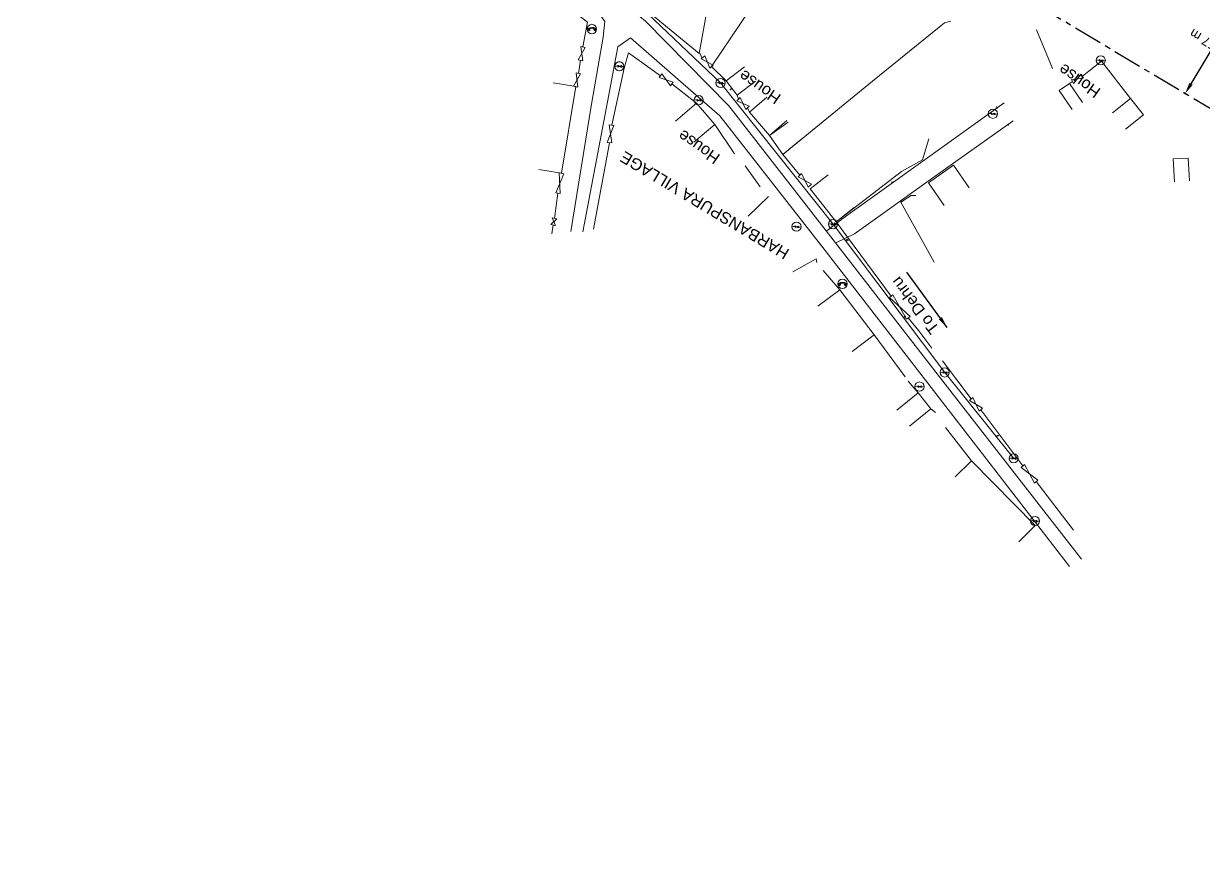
# Model space of a CAD drawing. Header units: metres. Extents: x 593168 to 611286, y 3401475 to 3412398.
# Drawn here: x 608994.7 to 609251.9, y 3402535.7 to 3402719.2 of the extents above; entities that cross this region are included whole.
import ezdxf

# ---------------------------------------------------------------- set-up
doc = ezdxf.new("R2010")
doc.units = ezdxf.units.M
doc.header["$MEASUREMENT"] = 0
doc.linetypes.add('CENTER', pattern=[2, 1.25, -0.25, 0.25, -0.25])
doc.layers.get('Defpoints').update_dxf_attribs({"lineweight": 0})
for name, color, linetype, lineweight in [('Compound Wall', 251, 'Continuous', 0), ('DFCC BOUNDARY', 6, 'CENTER', 0), ('Drain Bottom', 5, 'Continuous', 0), ('Drain Top', 5, 'Continuous', 0), ('Electric Pole', 251, 'Continuous', 0), ('Gate', 251, 'Continuous', 0), ('Missing', 2, 'Continuous', 0), ('Pow_Line', 134, 'Continuous', 0), ('Religious_Place', 251, 'Continuous', 0), ('Residential Building Pucca', 251, 'Continuous', 0), ('Residential Building Semipucca', 251, 'Continuous', 0), ('Side Details', 251, 'Continuous', 0), ('Subroad Edge', 34, 'Continuous', 0), ('Telephone_Pole', 251, 'Continuous', 0), ('Text1', 251, 'Continuous', 0)]:
    doc.layers.add(name, color=color, linetype=linetype, lineweight=lineweight)
doc.layers.add('Existing Railway Boundary', color=7, linetype='CENTER')
doc.styles.get("Standard").update_dxf_attribs({"font": 'arial.ttf'})
doc.styles.add('Style-Arial', font='arial.ttf')
doc.dimstyles.new('ISO-25', dxfattribs={"dimtxt": 2.5, "dimasz": 2.5, "dimexe": 1.25, "dimexo": 0.625, "dimtad": 1, "dimtxsty": 'Standard', "dimcen": 2.5, "dimadec": 0, "dimazin": 0, "dimtfac": 1, "dimtmove": 0, "dimatfit": 3, "dimfxl": 1, "dimarcsym": 0})
doc.dimstyles.get("Standard").update_dxf_attribs({"dimtxt": 2.5, "dimasz": 0.18, "dimexe": 0.18, "dimexo": 0.0625, "dimgap": 0.09, "dimtad": 0, "dimtih": 1, "dimtoh": 1, "dimdec": 3, "dimzin": 0, "dimdsep": 46, "dimtxsty": 'Standard', "dimcen": 0.09, "dimaunit": 1, "dimadec": 4, "dimazin": 0, "dimtfac": 1, "dimtdec": 3, "dimtofl": 0, "dimtmove": 0, "dimatfit": 3, "dimfxl": 1, "dimtolj": 1, "dimtzin": 0, "dimarcsym": 0})

# ---------------------------------------------------------------- blocks, each defined once
blk = doc.blocks.new('GT')
at = {"layer": 'Gate'}
for p, q in [((-0.5, -0.5), (-0.5, 0.5)), ((-0.5, 0.5), (0.5, -0.5)), ((0.5, 0.5), (0.5, -0.5))]:
    blk.add_line(p, q, dxfattribs=at)
blk.add_lwpolyline([(0.5, 0.5), (-0.5, -0.5)], dxfattribs=at)
blk = doc.blocks.new('EP')
blk.add_hatch(color=8).paths.add_polyline_path([(-0.21, -0.05), (-0.21, 0.16), (-0.93, -0.01), (-0.31, 0.07), (-0.31, -0.19), (0.31, 0), (0.31, -0.24), (0.94, -0.01), (0.41, -0.1), (0.43, 0.15)])
at = {"color": 8}
for p, q in [((-0.93, -0.01), (-0.21, 0.16)), ((-0.31, 0.07), (-0.93, -0.01)), ((-0.31, -0.19), (-0.31, 0.07)), ((0.31, 0), (-0.31, -0.19)), ((-0.21, 0.16), (-0.21, -0.05)), ((-0.21, -0.05), (0.43, 0.15)), ((0.31, -0.24), (0.31, 0)), ((0.43, 0.15), (0.41, -0.1)), ((0.94, -0.01), (0.31, -0.24)), ((0.41, -0.1), (0.94, -0.01))]:
    blk.add_line(p, q, dxfattribs=at)
blk.add_circle((0, 0), 1, dxfattribs=at)
blk = doc.blocks.new('TP')
at = {"layer": 'Telephone_Pole'}
blk.add_hatch(color=8, dxfattribs=at).paths.add_polyline_path([(0.49, 0.08, -0.516403), (0.5, 0.04, 0.157799), (0.42, -0.19, 0.257253), (0.43, -0.21), (0.7, -0.4, 0.297943), (0.73, -0.4, 0.213635), (0.94, -0.09, 0.292624), (0.86, 0.1, 0.314672), (-0.86, 0.1, 0.297888), (-0.94, -0.1, 0.205841), (-0.73, -0.4, 0.297943), (-0.7, -0.4), (-0.43, -0.21, 0.257253), (-0.42, -0.19, 0.155164), (-0.5, 0.04, -0.510878), (-0.49, 0.08, -0.167449)])
at = {"layer": 'Telephone_Pole', "color": 8}
for p, q in [((-0.7, -0.4), (-0.43, -0.21)), ((-0.44, -0.22), (-0.44, -0.22)), ((0.7, -0.4), (0.43, -0.21)), ((0.44, -0.22), (0.44, -0.22))]:
    blk.add_line(p, q, dxfattribs=at)
blk.add_circle((0, 0), 1.03, dxfattribs=at)
for centre, radius, start, end in [((0.01, -1.13), 1.5, 55.3659, 125.2353), ((-0.48, 0.05), 0.0243, 109.2181, 217.464), ((-0.82, -0.21), 0.402, 2.1844, 37.464), ((0.01, -1.34), 1.5, 71.1943, 109.2181), ((0.82, -0.21), 0.402, 141.9464, 177.8156), ((0.48, 0.06), 0.0243, 321.9464, 71.1943), ((0.75, -0.06), 0.194, 350.1231, 55.3659), ((-0.44, -0.19), 0.0258, 304.4776, 2.1844), ((0.44, -0.19), 0.0258, 177.8156, 235.5224), ((0.72, -0.38), 0.0258, 235.5224, 301.8866), ((0.49, -0.01), 0.462, 301.8866, 350.1231)]:
    blk.add_arc(centre, radius, start, end, dxfattribs=at)
blk = doc.blocks.new('*D253')
at = {"layer": 'Defpoints', "color": 0, "linetype": 'ByBlock', "ltscale": 5, "transparency": 16777216}
for p in [(609258.59, 3402723.1), (609259.17, 3402722.75), (609247.32, 3402704.26)]:
    blk.add_point(p, dxfattribs=at)
at = {"layer": 'DFCC BOUNDARY', "color": 0, "linetype": 'ByBlock', "lineweight": -2, "ltscale": 5, "transparency": 16777216}
for p, q in [((609258.7, 3402723.03), (609259.27, 3402722.69)), ((609257.88, 3402720.61), (609254.71, 3402715.3)), ((609249.17, 3402706.06), (609253.53, 3402713.33)), ((609247.42, 3402704.19), (609248, 3402703.85))]:
    blk.add_line(p, q, dxfattribs=at)
at = {"layer": 'DFCC BOUNDARY', "color": 0, "linetype": 'ByBlock', "ltscale": 5, "transparency": 16777216}
for points in [[(609257.53, 3402720.82), (609258.24, 3402720.4), (609259.17, 3402722.75)], [(609248.82, 3402706.27), (609249.53, 3402705.85), (609247.89, 3402703.91)]]:
    blk.add_solid(points, dxfattribs=at)
at = {"layer": 'DFCC BOUNDARY', "color": 0, "linetype": 'ByBlock', "ltscale": 5, "transparency": 16777216, "insert": (609254.12, 3402714.32), "char_height": 2, "attachment_point": 5, "rotation": 149, "style": 'Style-Arial'}
blk.add_mtext('\\A1;21.957 m', dxfattribs=at)
blk = doc.blocks.new('TerminatorOpen_0.5')
at = {"color": 0, "linetype": 'ByBlock', "lineweight": -2}
for q in [(-1, 0.25), (-1, 0), (-1, -0.25)]:
    blk.add_line((0, 0), q, dxfattribs=at)

msp = doc.modelspace()

# ---------------------------------------------------------------- linework, layer by layer
at = {"layer": 'Compound Wall'}
for points in [[(609136.7743, 3402769.2109, 262.9531), (609171.4721, 3402749.6744, 262.3292), (609144.6346, 3402709.8096, 262.1103)], [(609116.6462, 3402714.0988, 262.1443), (609117.6544, 3402719.4859, 261.9284), (609106.648, 3402728.0075, 261.1766)], [(609179.7468, 3402706.6274, 260.9826), (609195.4098, 3402719.3639, 262.0863), (609196.8308, 3402719.7382, 263.3079)], [(609215.4894, 3402717.8462, 262.9501), (609218.9939, 3402709.4213, 261.7254)], [(609115.6415, 3402708.3318, 261.7394), (609116.0828, 3402711.1952, 262.0833)], [(609122.9043, 3402697.0669, 260.9296), (609125.6457, 3402709.4559, 261.9483), (609126.5591, 3402712.8442, 261.9463), (609133.5199, 3402707.8131, 261.0546)], [(609142.5433, 3402711.7543, 262.7381), (609142.0838, 3402712.708, 262.2872)], [(609147.8583, 3402706.735, 261.3185), (609144.6346, 3402709.8096, 262.1103)], [(609225.4904, 3402707.7476, 263.3739), (609229.6735, 3402710.9841, 261.7704), (609236.0013, 3402702.8726, 261.7014)], [(609179.7468, 3402706.6274, 260.9826), (609160.2395, 3402690.6362, 261.8564), (609163.9, 3402686.1508, 262.1043)], [(609222.6699, 3402706.1271, 263.5429), (609223.3399, 3402706.5545, 263.4009)], [(609135.9884, 3402706.0244, 262.3102), (609141.3868, 3402701.8535, 261.1746)], [(609150.5476, 3402702.7288, 261.9363), (609150.2823, 3402703.5885, 261.9463)], [(609152.9572, 3402699.8723, 261.8544), (609152.4945, 3402700.8323, 261.9134)], [(609149.7018, 3402690.8226, 261.8164), (609145.3673, 3402697.2175, 263.3519)], [(609118.9114, 3402674.4067, 261.0306), (609122.408, 3402693.2305, 261.1406)], [(609192.032, 3402694.108, 263.278), (609190.6395, 3402689.5134, 261.6284), (609186.0891, 3402686.9761, 261.9463), (609171.8533, 3402675.9774, 261.9653)], [(609155.3009, 3402683.6332, 261.9503), (609152.0117, 3402688.181, 261.9503)], [(609110.4217, 3402676.7443, 262.1043), (609111.2015, 3402682.2097, 262.2143)], [(609152.6856, 3402677.2288, 261.7984), (609157.0596, 3402681.5199, 261.9154)], [(609189.2255, 3402681.7487, 262.9191), (609188.1596, 3402681.7343, 261.6204), (609185.9587, 3402680.2616, 261.6224), (609193.2133, 3402667.1954, 261.7444)], [(609109.8673, 3402673.3925, 262.0033), (609110.1608, 3402675.2994, 262.1163)], [(609171.8533, 3402675.9774, 261.9653), (609183.8415, 3402659.802, 261.7484)], [(609162.3742, 3402665.0579, 261.6674), (609167.4905, 3402667.9083, 261.7994), (609167.5865, 3402667.1319, 261.7634)], [(609172.6534, 3402661.1854, 261.7374), (609169.0151, 3402665.401, 261.7354)], [(609192.7127, 3402648.4535, 261.9593), (609189.8754, 3402652.2016, 261.7234), (609187.5229, 3402655.0434, 261.7284)], [(609186.8553, 3402642.2206, 260.4698), (609180.0752, 3402651.3361, 261.6934)], [(609201.2788, 3402637.3935, 261.7314), (609194.9916, 3402645.7311, 261.9673)], [(609189.681, 3402638.7376, 260.5797), (609187.5081, 3402641.2777, 260.4178)], [(609212.5188, 3402622.7968, 261.7154), (609203.3343, 3402635.0311, 261.7404)], [(609201.3328, 3402623.8937, 260.8747), (609195.6464, 3402631.1976, 260.5857)], [(609223.5884, 3402608.7963, 261.3185), (609215.4041, 3402619.3819, 261.7744)]]:
    msp.add_polyline3d(points, dxfattribs=at)
at = {"layer": 'Drain Bottom'}
for p in [(609148.808, 3402704.873, 261.605), (609148.838, 3402704.89, 261.606), (609206.906, 3402700.934, 261.496), (609206.909, 3402700.886, 261.537), (609209.346, 3402697.117, 261.484), (609209.363, 3402697.116, 261.488), (609183.999, 3402684.626, 261.444), (609184.038, 3402684.587, 261.442), (609185.938, 3402680.366, 261.444), (609185.95, 3402680.411, 261.436), (609171.415, 3402675.483, 261.345), (609171.507, 3402675.551, 261.351), (609171.512, 3402675.739, 261.511), (609174.026, 3402671.984, 261.606), (609174.085, 3402672.023, 261.277), (609174.259, 3402672.085, 261.386), (609174.298, 3402672.051, 261.389), (609186.786, 3402655.254, 261.295), (609186.865, 3402655.376, 261.379), (609207.017, 3402629.381, 261.181), (609207.057, 3402629.366, 261.183)]:
    msp.add_point(p, dxfattribs=at)
at = {"layer": 'Drain Top'}
for p in [(609148.739, 3402704.813, 261.698), (609148.941, 3402704.918, 261.743), (609206.831, 3402701.014, 261.68), (609206.934, 3402700.812, 261.623), (609209.323, 3402697.229, 261.599), (609209.325, 3402697.093, 261.633), (609183.972, 3402684.658, 261.603), (609184.124, 3402684.519, 261.561), (609185.902, 3402680.508, 261.588), (609171.371, 3402675.531, 261.708), (609171.51, 3402675.765, 261.724), (609171.547, 3402675.608, 261.716), (609174.188, 3402672.191, 261.575), (609174.396, 3402671.958, 261.55), (609186.759, 3402655.298, 261.527), (609186.94, 3402655.379, 261.614), (609206.884, 3402629.288, 261.506), (609207.147, 3402629.398, 261.541)]:
    msp.add_point(p, dxfattribs=at)
at = {"layer": 'Existing Railway Boundary', "ltscale": 5, "flags": 128}
msp.add_lwpolyline([(610089.8523, 3402205.9601), (610086.9233, 3402207.5999), (609765.011, 3402386.391), (609614.578, 3402479.3607), (609357.2464, 3402638.6343), (609071.6809, 3402809.1058), (609027.698, 3402836.29), (608983.406, 3402861.337), (608939.535, 3402887.313), (608925.412, 3402894.658), (608894.961, 3402913.367), (608851.4393, 3402938.6596), (608807.387, 3402965.294), (608719.637, 3403017.384), (608676.967, 3403042.83), (608658.67, 3403054.413), (608489.552, 3403156.593), (608405.415, 3403205.216), (608371.0084, 3403228.0502)], dxfattribs=at)
at = {"layer": 'Missing'}
msp.add_polyline3d([(609193.4806, 3402634.4292, 260.8277), (609192.4645, 3402635.2675, 260.6087)], dxfattribs=at)
at = {"layer": 'Pow_Line', "elevation": 261.6174}
msp.add_lwpolyline([(609210.5288, 3402624.4483), (609195.4915, 3402643.1687), (609171.1459, 3402675.4781), (609146.6162, 3402706.2414), (609127.9082, 3402724.0926), (609112.7833, 3402734.8588), (609086.294, 3402748.1536)], dxfattribs=at)
at = {"layer": 'Religious_Place'}
msp.add_polyline3d([(609141.9559, 3402712.6982, 262.4302), (609128.5263, 3402723.6756, 261.6994), (609136.7743, 3402769.2109, 262.9531), (609150.2158, 3402758.2238, 262.9531)], close=True, dxfattribs=at)
at = {"layer": 'Residential Building Pucca'}
for points in [[(609110.1263, 3402706.2643, 261.8104), (609115.0583, 3402705.4509, 261.8104), (609111.9441, 3402686.5664, 261.8634), (609107.0121, 3402687.3797, 261.8634)], [(609223.2369, 3402700.4635, 261.0036), (609220.4205, 3402704.593, 261.0036), (609222.6699, 3402706.1271, 263.5429), (609225.4863, 3402701.9975, 263.5429)], [(609136.8359, 3402697.946, 261.1746), (609141.3868, 3402701.8535, 261.1746), (609145.3673, 3402697.2175, 263.3519), (609140.8164, 3402693.31, 263.3519)], [(609164.0523, 3402693.8543, 261.8564), (609160.2395, 3402690.6362, 261.8564), (609157.3008, 3402694.8333, 261.8214), (609161.3954, 3402697.7003, 261.8214)], [(609175.7662, 3402679.0877, 261.9653), (609171.8533, 3402675.9774, 261.9653), (609166.1529, 3402683.1489, 262.0133), (609170.0659, 3402686.2591, 262.0133)], [(609167.8629, 3402657.5756, 261.7374), (609172.6534, 3402661.1854, 261.7374), (609180.0752, 3402651.3361, 261.6934), (609175.2848, 3402647.7263, 261.6934)], [(609185.0189, 3402634.9635, 260.5797), (609189.681, 3402638.7376, 260.5797), (609192.4909, 3402635.2666, 260.6037), (609187.8288, 3402631.4925, 260.6037)], [(609211.659, 3402606.2798, 261.4985), (609215.221, 3402609.7865, 261.4985), (609201.3328, 3402623.8937, 260.8747), (609197.7708, 3402620.3869, 260.8747)]]:
    msp.add_polyline3d(points, dxfattribs=at)
at = {"layer": 'Residential Building Semipucca'}
for points in [[(609154.2404, 3402706.6331, 261.9463), (609150.2776, 3402703.5865, 261.9463), (609147.8574, 3402706.7344, 261.3185), (609151.8202, 3402709.7811, 261.3185)], [(609161.0834, 3402698.1009, 261.8214), (609157.3008, 3402694.8333, 261.8214), (609152.9389, 3402699.8826, 261.8524), (609156.7215, 3402703.1503, 261.8524)], [(609232.0745, 3402699.7668, 261.7014), (609235.9954, 3402702.8672, 261.7014), (609238.8261, 3402699.2873, 261.7514), (609234.9052, 3402696.1869, 261.7514)], [(609200.8419, 3402683.4122, 261.6864), (609197.3901, 3402688.3177, 261.6864), (609191.9171, 3402684.4667, 261.6864), (609195.3689, 3402679.5612, 261.6864)], [(609245.5541, 3402684.695, 261.6634), (609245.2603, 3402689.6849, 261.6634), (609248.545, 3402689.8783, 261.5305), (609248.8388, 3402684.8884, 261.5305)]]:
    msp.add_polyline3d(points, dxfattribs=at)
at = {"layer": 'Subroad Edge'}
for points in [[(609110.2361, 3402780.4915, 261.5465), (609110.3899, 3402767.6028, 261.8034), (609106.8263, 3402744.2557, 261.8784), (609106.3858, 3402736.831, 261.9074), (609106.9554, 3402734.9529, 261.8824), (609111.5121, 3402731.9671, 261.8514), (609126.5634, 3402722.7797, 261.9653), (609130.241, 3402719.6889, 262.0183), (609148.4426, 3402701.2419, 261.9703)], [(609114.0345, 3402673.8968, 261.9144), (609118.4161, 3402701.1969, 262.0583), (609121.0669, 3402716.2402, 262.1483), (609121.4248, 3402719.6132, 261.9713), (609120.2678, 3402721.3051, 261.9643), (609111.0931, 3402728.4036, 261.8884), (609098.3656, 3402737.0846, 261.8704), (609088.1564, 3402741.7519, 261.8334), (609071.4157, 3402734.3608, 261.9843)], [(609116.5915, 3402673.829, 262.1823), (609122.0237, 3402702.0998, 262.2882), (609124.2562, 3402714.0936, 262.0703), (609126.9702, 3402716.0957, 261.9513)], [(609126.9702, 3402716.0957, 261.9513), (609146.4554, 3402699.0997, 261.9214), (609169.3975, 3402669.7057, 261.7964), (609193.0519, 3402639.1967, 261.7654), (609222.655, 3402600.8896, 261.5285)], [(609148.4426, 3402701.2419, 261.9703), (609171.6498, 3402671.4343, 261.8184), (609195.1061, 3402641.2616, 261.7144), (609225.2745, 3402602.4962, 261.5055)], [(609208.4294, 3402701.9003, 261.6344), (609191.198, 3402689.5589, 261.6014), (609173.3639, 3402676.7938, 261.5435), (609169.7659, 3402674.03, 261.5555)], [(609171.7882, 3402671.4136, 261.5725), (609175.8275, 3402673.3825, 261.5725), (609193.4255, 3402685.9361, 261.6114), (609210.4332, 3402697.9949, 261.6084)]]:
    msp.add_polyline3d(points, dxfattribs=at)

# ---------------------------------------------------------------- block references
at = {"layer": 'Electric Pole', "xscale": 0.9997078269177826, "yscale": 0.9997078269177826, "zscale": 0.9997078269177826}
for p in [(609229.4982, 3402711.1673, 261.7884), (609124.5596, 3402709.8916, 261.9264), (609124.582, 3402709.8756, 261.9843), (609146.6162, 3402706.2414, 261.9054), (609141.8446, 3402702.4919, 260.9686), (609205.9719, 3402699.5347, 261.6144), (609163.1879, 3402674.9252, 261.7724), (609171.1459, 3402675.4781, 261.8684), (609195.4915, 3402643.1687, 261.7034), (609189.9798, 3402640.0893, 260.6527), (609210.5288, 3402624.4483, 261.6174), (609215.1692, 3402610.81, 261.4995)]:
    msp.add_blockref('EP', p, dxfattribs=at)
at = {"layer": 'Gate'}
for p, xscale, yscale, zscale, rotation in [((609116.3645, 3402712.647, 156.3202), 2.957758391621484, 0.9997078268772032, 2.957758391621484, 79.34587188143036), ((609143.7181, 3402710.8141, 156.3202), 2.71966265389683, 0.9997078268772036, 2.71966265389683, 132.345871884987), ((609115.3499, 3402706.8914, 156.3202), 2.939314085011349, 0.9997078268772032, 2.939314085011349, 78.34587188388267), ((609134.7541, 3402706.9187, 156.3202), 3.048532756691086, 0.9997078268772032, 3.048532756691086, 324.3458718856684), ((609224.4151, 3402707.151, 156.3202), 2.459254026467752, 0.9997078268772032, 2.459254026467752, 29.34587188415836), ((609151.5211, 3402701.7806, 156.3202), 2.717910690366223, 0.9997078268772058, 2.717910690366223, 135.3458718852089), ((609122.6655, 3402695.1571, 156.3202), 3.852228017894308, 0.9997078268772033, 3.852228017894308, 83.3458718833566), ((609111.5827, 3402684.3957, 156.3202), 4.401188020305622, 0.9997078268772032, 4.401188020305622, 80.34587188316509), ((609164.9855, 3402685.0074, 156.3202), 3.153058200434978, 0.9997078268772153, 3.153058200434978, 133.3458718846428), ((609110.2912, 3402676.0219, 156.3202), 1.468306726027159, 0.9997078268772037, 1.468306726027159, 79.3458718809665), ((609185.6946, 3402657.4199, 156.3202), 6.036142229404993, 0.9997078268772118, 6.036142229404993, 128.3458718819044), ((609202.3065, 3402636.2123, 156.3202), 3.131462335284141, 0.9997078268772103, 3.131462335284141, 131.3458718846777), ((609213.9614, 3402621.0893, 156.3202), 4.4706974263394, 0.9997078268772032, 4.4706974263394, 130.3458718820928)]:
    msp.add_blockref('GT', p, dxfattribs=dict(at, xscale=xscale, yscale=yscale, zscale=zscale, rotation=rotation))
at = {"layer": 'Telephone_Pole', "xscale": 0.9997078269177826, "yscale": 0.9997078269177826, "zscale": 0.9997078269177826}
for p in [(609118.5962, 3402717.9956, 261.9443), (609173.1903, 3402662.4744, 261.6954)]:
    msp.add_blockref('TP', p, dxfattribs=at)

# ---------------------------------------------------------------- texts
at = {"layer": 'Side Details'}
msp.add_text('HARBANSPURA VILLAGE', height=2.5, rotation=149, dxfattribs=at).set_placement((609161.8421, 3402669.8044, 156.3202))
at = {"layer": 'Subroad Edge'}
msp.add_text('To Dehru', height=2.5, rotation=127.682994, dxfattribs=at).set_placement((609194.4488, 3402652.7809))
at = {"layer": 'Text1'}
for p in [(609160.0183, 3402703.489, -107.2227), (609160.0183, 3402703.489, -107.2227), (609229.6802, 3402704.8326, 156.3202), (609229.6802, 3402704.8326, 156.3202), (609146.7438, 3402690.4224, -107.2227), (609146.7438, 3402690.4224, -107.2227)]:
    msp.add_text('House', height=2.5, rotation=145.065148, dxfattribs=at).set_placement(p)

# ---------------------------------------------------------------- dimensions: what is measured, and where the dimension line sits
at = {"layer": 'DFCC BOUNDARY', "color": 7, "linetype": 'ByBlock', "ltscale": 5}
dim = msp.add_linear_dim(base=(609259.1671, 3402722.7543), p1=(609247.3159, 3402704.2585), p2=(609258.5925, 3402723.0982), angle=59.097213, dimstyle='Standard', override={"dimtxt": 2, "dimasz": 2.5, "dimexe": 0.125, "dimexo": 0.125, "dimgap": 0.125, "dimtad": 1, "dimtih": 0, "dimtoh": 0, "dimdec": 3, "dimzin": 11, "dimpost": ' m', "dimtxsty": 'Style-Arial', "dimsah": 1, "dimadec": 4, "dimazin": 3, "dimtmove": 2, "dimatfit": 1, "dimldrblk": 'TerminatorOpen_0.5', "dimfrac": 2, "dimtzin": 11}, dxfattribs=at)
dim.commit()
dim.dimension.update_dxf_attribs({"geometry": '*D253', "text_midpoint": (609254.1174, 3402714.3179), "dimtype": 129, "text_rotation": 149})

# ---------------------------------------------------------------- leaders
at = {"layer": 'Subroad Edge'}
msp.add_leader([(609195.9996, 3402652.9533), (609187.2287, 3402665.0136)], dimstyle='ISO-25', override={"dimtxt": 3, "dimasz": 2.5, "dimgap": 0.625, "dimtad": 0, "dimdec": 3, "dimzin": 2, "dimtdec": 3}, dxfattribs=at)

doc.saveas('drawing.dxf')
